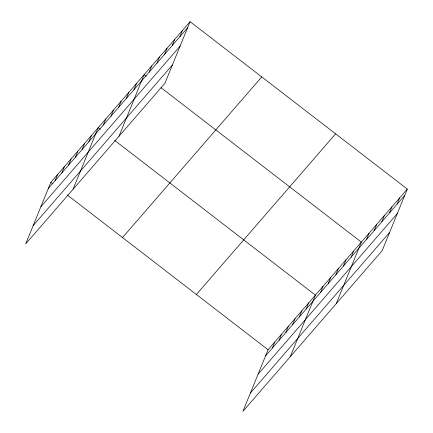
<?xml version="1.0" encoding="UTF-8"?>
<svg xmlns="http://www.w3.org/2000/svg" width="433" height="433" viewBox="0 0 433 433"><rect width="100%" height="100%" fill="white"/><g stroke="black" fill="none" stroke-linecap="round" stroke-linejoin="round"><path stroke-width="0.65" d="M190.076 21.65L50.845 182.309L25.709 243.909L164.935 83.25L190.076 21.65L407.291 189.091L382.155 250.691L242.924 411.35L268.065 349.75L407.291 189.091M55.083 180.691L57.611 174.504M61.849 172.891L64.371 166.7M68.609 165.087L71.136 158.9M75.369 157.282L77.897 151.095M82.135 149.482L84.657 143.291M88.895 141.678L91.423 135.486M73.047 189.286L98.183 127.686L100.234 129.261M103.319 125.04L105.841 118.848M110.972 116.201L113.5 110.014M118.631 107.362L121.159 101.176M126.29 98.529L128.817 92.337M133.949 89.691L136.471 83.504M118.988 136.271L144.129 74.665L146.175 76.246M149.261 72.019L151.788 65.832M156.919 63.186L159.447 56.994M164.578 54.347L167.1 48.16M172.237 45.514L174.759 39.322M179.89 36.675L182.417 30.489M272.303 348.132L274.825 341.946M279.063 340.333L281.591 334.141M285.823 332.528L288.351 326.336M292.589 324.723L295.111 318.536M299.349 316.918L301.877 310.732M306.115 309.119L308.637 302.927M290.262 356.727L315.403 295.127L114.566 140.314M320.534 292.475L323.061 286.289M328.192 283.642L330.715 277.45M335.846 274.803L338.373 268.617M343.504 265.97L346.032 259.778M351.163 257.132L353.691 250.945M336.208 303.712L361.349 242.107L161.027 87.693M366.48 239.46L369.003 233.273M374.134 230.627L376.661 224.435M381.792 221.788L384.32 215.602M389.451 212.955L391.979 206.763M397.11 204.116L399.632 197.93M48.323 188.496L187.549 27.836M40.859 206.785L180.085 46.125M33.168 225.625L172.399 64.966M122.528 237.565L261.759 76.906M196.382 294.494L335.613 133.835M265.537 355.937L404.768 195.278M258.073 374.226L397.305 213.566M250.388 393.067L389.613 232.407M50.845 182.309L52.896 183.884M67.229 194.937L268.065 349.75"/></g></svg>
